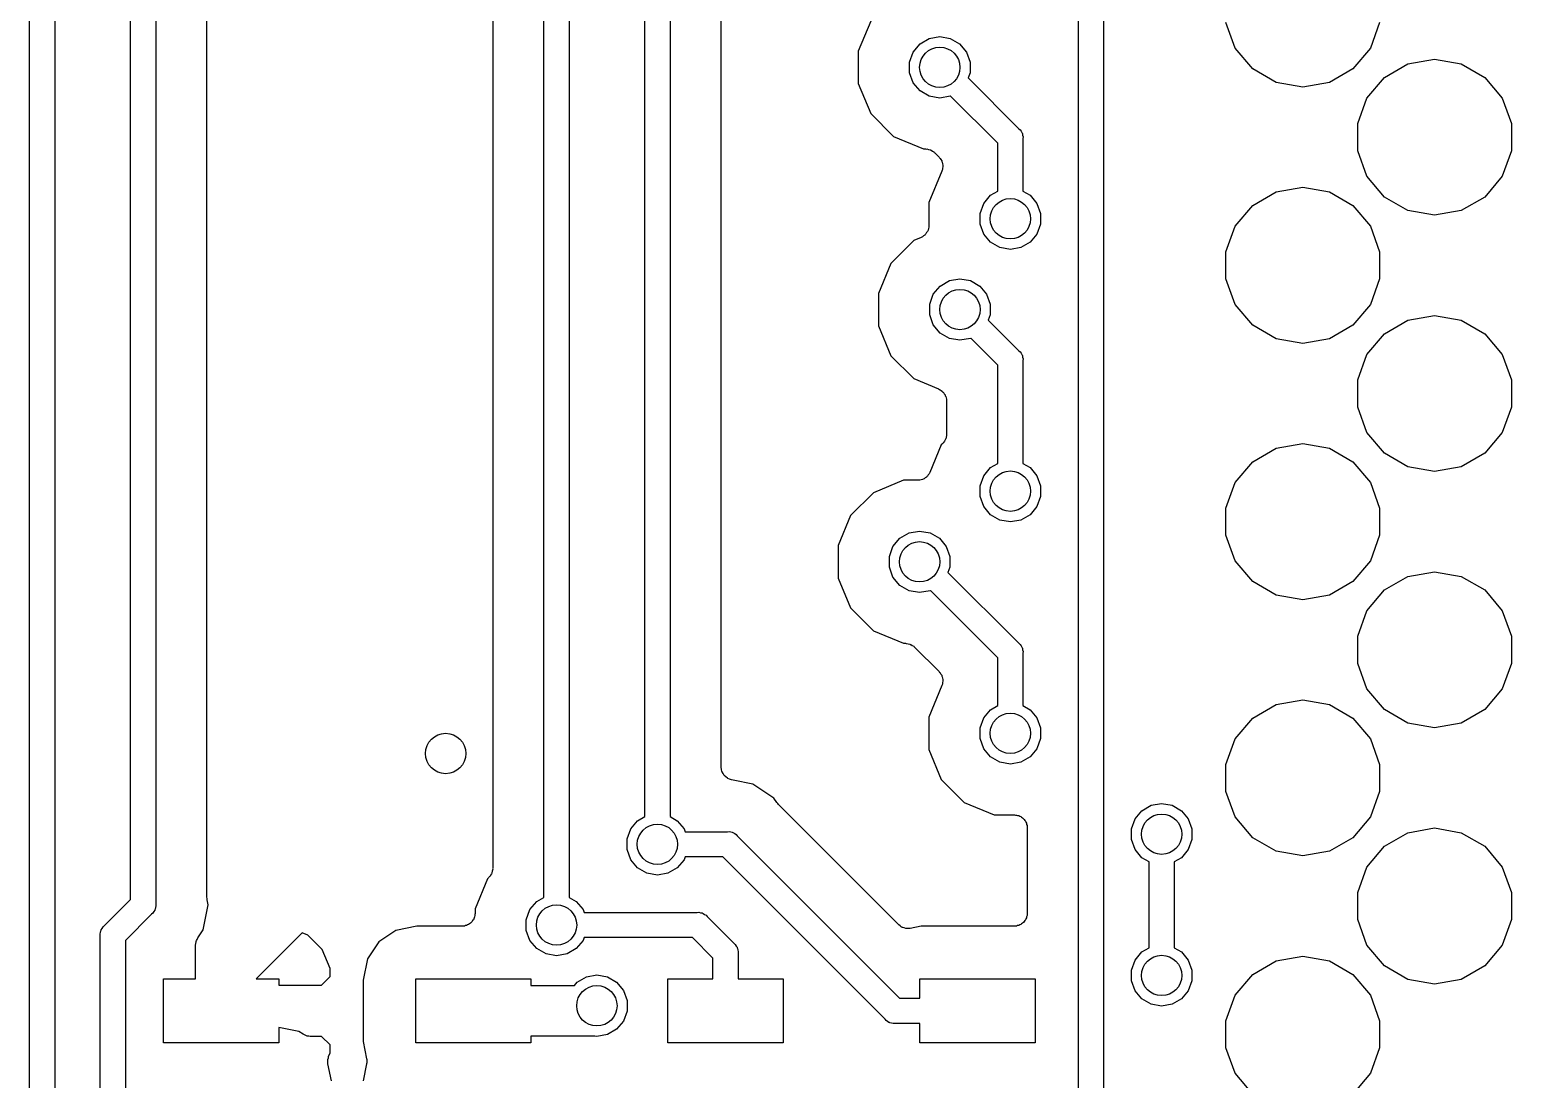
# Model space of a CAD drawing. Extents: x 61 to 194, y -153 to -61.
# Drawn here: x 179.47 to 194.17, y -101.43 to -91.03 of the extents above; entities that cross this region are included whole.
import ezdxf

# ---------------------------------------------------------------- set-up
doc = ezdxf.new("R2010")
doc.units = 0
doc.header["$MEASUREMENT"] = 0
doc.layers.add('BLACK', color=7, linetype='CONTINUOUS')

msp = doc.modelspace()

# ---------------------------------------------------------------- linework, layer by layer
at = {"layer": 'BLACK', "linetype": 'CONTINUOUS'}
for p, q in [((179.725, -73.2406), (179.725, -104.395)), ((179.475, -104.348), (179.475, -73.3422)), ((180.475, -99.6482), (180.475, -75.8742)), ((180.725, -75.8742), (180.725, -99.6946)), ((181.233, -99.6252), (181.233, -76.1623)), ((189.875, -102.295), (189.875, -77.8384)), ((190.125, -78.3674), (190.125, -102.248)), ((185.575, -98.8258), (185.575, -82.1742)), ((185.825, -82.1742), (185.825, -98.8258)), ((186.333, -98.337), (186.333, -82.4623)), ((184.575, -99.6258), (184.575, -85.9055)), ((184.067, -85.9749), (184.067, -99.3377)), ((184.825, -85.9914), (184.825, -99.6258)), ((187.815, -90.9423), (187.692, -91.2393)), ((188.396, -91.1137), (188.5, -91.0954)), ((188.5, -91.0954), (188.604, -91.1137)), ((191.43, -91.2089), (191.338, -90.9564)), ((192.862, -90.9564), (192.77, -91.2089)), ((187.692, -91.2393), (187.692, -91.5607)), ((188.236, -91.2477), (188.304, -91.1666)), ((188.304, -91.1666), (188.396, -91.1137)), ((188.604, -91.1137), (188.696, -91.1666)), ((188.696, -91.1666), (188.764, -91.2477)), ((191.603, -91.4147), (191.43, -91.2089)), ((192.77, -91.2089), (192.597, -91.4147)), ((188.2, -91.3471), (188.236, -91.2477)), ((188.2, -91.4529), (188.2, -91.3471)), ((188.764, -91.2477), (188.8, -91.3471)), ((188.8, -91.3471), (188.8, -91.4529)), ((192.909, -91.4993), (193.142, -91.3649)), ((193.142, -91.3649), (193.406, -91.3182)), ((193.406, -91.3182), (193.671, -91.3649)), ((193.671, -91.3649), (193.904, -91.4993)), ((188.236, -91.5523), (188.2, -91.4529)), ((188.8, -91.4529), (188.781, -91.5045)), ((188.781, -91.5045), (189.285, -92.0078)), ((191.835, -91.5491), (191.603, -91.4147)), ((192.597, -91.4147), (192.365, -91.5491)), ((192.736, -91.7051), (192.909, -91.4993)), ((193.904, -91.4993), (194.076, -91.7051)), ((187.692, -91.5607), (187.815, -91.8577)), ((188.304, -91.6334), (188.236, -91.5523)), ((188.396, -91.6863), (188.304, -91.6334)), ((188.608, -91.6843), (188.604, -91.6863)), ((189.075, -92.1518), (188.608, -91.6843)), ((192.1, -91.5958), (191.835, -91.5491)), ((192.365, -91.5491), (192.1, -91.5958)), ((188.5, -91.7046), (188.396, -91.6863)), ((188.604, -91.6863), (188.5, -91.7046)), ((192.644, -91.9576), (192.736, -91.7051)), ((194.076, -91.7051), (194.168, -91.9576)), ((187.815, -91.8577), (188.042, -92.085)), ((192.644, -92.2264), (192.644, -91.9576)), ((194.168, -91.9576), (194.168, -92.2264)), ((188.042, -92.085), (188.339, -92.208)), ((189.285, -92.0078), (189.297, -92.0184)), ((189.297, -92.0184), (189.306, -92.0328)), ((189.306, -92.0328), (189.315, -92.0464)), ((189.315, -92.0464), (189.316, -92.0518)), ((189.316, -92.0518), (189.319, -92.0566)), ((189.319, -92.0566), (189.322, -92.0729)), ((189.322, -92.0729), (189.326, -92.0889)), ((189.326, -92.0889), (189.325, -92.1054)), ((189.325, -92.1054), (189.325, -92.6258)), ((188.339, -92.208), (188.36, -92.208)), ((188.36, -92.208), (188.366, -92.209)), ((188.366, -92.209), (188.371, -92.2085)), ((188.371, -92.2085), (188.387, -92.2128)), ((188.387, -92.2128), (188.404, -92.2157)), ((188.404, -92.2157), (188.408, -92.2185)), ((188.408, -92.2185), (188.414, -92.2199)), ((188.414, -92.2199), (188.427, -92.2294)), ((188.427, -92.2294), (188.442, -92.2377)), ((188.442, -92.2377), (188.445, -92.242)), ((188.445, -92.242), (188.45, -92.2452)), ((188.45, -92.2452), (188.494, -92.2889)), ((189.075, -92.6258), (189.075, -92.1518)), ((192.736, -92.4789), (192.644, -92.2264)), ((194.168, -92.2264), (194.076, -92.4789)), ((188.494, -92.2889), (188.498, -92.2957)), ((188.498, -92.2957), (188.505, -92.3014)), ((188.505, -92.3014), (188.511, -92.3137)), ((188.511, -92.3137), (188.519, -92.325)), ((188.519, -92.325), (188.521, -92.3331)), ((188.521, -92.3331), (188.525, -92.3405)), ((188.527, -92.4116), (188.523, -92.4191)), ((188.525, -92.3405), (188.527, -92.3542)), ((188.527, -92.3542), (188.53, -92.3676)), ((188.528, -92.3978), (188.527, -92.4116)), ((188.531, -92.3842), (188.528, -92.3978)), ((188.53, -92.3676), (188.53, -92.376)), ((188.53, -92.376), (188.531, -92.3842)), ((188.521, -92.4273), (188.392, -92.7393)), ((188.523, -92.4191), (188.521, -92.4273)), ((192.909, -92.6847), (192.736, -92.4789)), ((194.076, -92.4789), (193.904, -92.6847)), ((188.936, -92.7477), (189.004, -92.6666)), ((189.004, -92.6666), (189.075, -92.6258)), ((189.325, -92.6258), (189.396, -92.6666)), ((189.396, -92.6666), (189.464, -92.7477)), ((191.603, -92.7693), (191.835, -92.6349)), ((191.835, -92.6349), (192.1, -92.5882)), ((192.1, -92.5882), (192.365, -92.6349)), ((192.365, -92.6349), (192.597, -92.7693)), ((193.142, -92.8191), (192.909, -92.6847)), ((193.904, -92.6847), (193.671, -92.8191)), ((188.392, -92.7393), (188.392, -92.9681)), ((188.9, -92.8471), (188.936, -92.7477)), ((188.9, -92.9529), (188.9, -92.8471)), ((189.464, -92.7477), (189.5, -92.8471)), ((189.5, -92.8471), (189.5, -92.9529)), ((191.43, -92.9751), (191.603, -92.7693)), ((192.597, -92.7693), (192.77, -92.9751)), ((193.406, -92.8658), (193.142, -92.8191)), ((193.671, -92.8191), (193.406, -92.8658)), ((188.387, -92.9979), (188.384, -93.0116)), ((188.391, -92.9847), (188.387, -92.9979)), ((188.392, -92.9681), (188.391, -92.9764)), ((188.391, -92.9764), (188.391, -92.9847)), ((188.936, -93.0523), (188.9, -92.9529)), ((189.5, -92.9529), (189.464, -93.0523)), ((191.338, -93.2276), (191.43, -92.9751)), ((192.77, -92.9751), (192.862, -93.2276)), ((188.242, -93.115), (188.015, -93.3423)), ((188.314, -93.0855), (188.242, -93.115)), ((188.321, -93.081), (188.314, -93.0855)), ((188.328, -93.0781), (188.321, -93.081)), ((188.339, -93.0692), (188.328, -93.0781)), ((188.351, -93.0618), (188.339, -93.0692)), ((188.356, -93.0552), (188.351, -93.0618)), ((188.362, -93.0498), (188.356, -93.0552)), ((188.369, -93.0378), (188.362, -93.0498)), ((188.378, -93.0268), (188.369, -93.0378)), ((188.38, -93.0188), (188.378, -93.0268)), ((188.384, -93.0116), (188.38, -93.0188)), ((189.004, -93.1334), (188.936, -93.0523)), ((189.096, -93.1863), (189.004, -93.1334)), ((189.396, -93.1334), (189.304, -93.1863)), ((189.464, -93.0523), (189.396, -93.1334)), ((189.2, -93.2046), (189.096, -93.1863)), ((189.304, -93.1863), (189.2, -93.2046)), ((191.338, -93.4964), (191.338, -93.2276)), ((192.862, -93.2276), (192.862, -93.4964)), ((188.015, -93.3423), (187.892, -93.6393)), ((188.436, -93.6477), (188.504, -93.5666)), ((188.504, -93.5666), (188.596, -93.5137)), ((188.596, -93.5137), (188.7, -93.4954)), ((188.7, -93.4954), (188.804, -93.5137)), ((188.804, -93.5137), (188.896, -93.5666)), ((188.896, -93.5666), (188.964, -93.6477)), ((191.43, -93.7489), (191.338, -93.4964)), ((192.862, -93.4964), (192.77, -93.7489)), ((187.892, -93.6393), (187.892, -93.9607)), ((188.4, -93.7471), (188.436, -93.6477)), ((188.964, -93.6477), (189, -93.7471)), ((188.4, -93.8529), (188.4, -93.7471)), ((188.436, -93.9523), (188.4, -93.8529)), ((189, -93.8529), (188.981, -93.9045)), ((189, -93.7471), (189, -93.8529)), ((191.603, -93.9547), (191.43, -93.7489)), ((192.77, -93.7489), (192.597, -93.9547)), ((193.142, -93.9049), (193.406, -93.8582)), ((193.406, -93.8582), (193.671, -93.9049)), ((187.892, -93.9607), (188.015, -94.2577)), ((188.504, -94.0334), (188.436, -93.9523)), ((188.596, -94.0863), (188.504, -94.0334)), ((188.981, -93.9045), (189.285, -94.2078)), ((191.835, -94.0891), (191.603, -93.9547)), ((192.597, -93.9547), (192.365, -94.0891)), ((192.909, -94.0393), (193.142, -93.9049)), ((193.671, -93.9049), (193.904, -94.0393)), ((188.7, -94.1046), (188.596, -94.0863)), ((188.804, -94.0863), (188.7, -94.1046)), ((188.808, -94.0843), (188.804, -94.0863)), ((189.075, -94.3518), (188.808, -94.0843)), ((192.1, -94.1358), (191.835, -94.0891)), ((192.365, -94.0891), (192.1, -94.1358)), ((192.736, -94.2451), (192.909, -94.0393)), ((193.904, -94.0393), (194.076, -94.2451)), ((188.015, -94.2577), (188.242, -94.485)), ((189.285, -94.2078), (189.297, -94.2184)), ((189.297, -94.2184), (189.306, -94.2328)), ((189.306, -94.2328), (189.315, -94.2464)), ((189.315, -94.2464), (189.316, -94.2518)), ((189.316, -94.2518), (189.319, -94.2566)), ((189.319, -94.2566), (189.322, -94.2729)), ((189.322, -94.2729), (189.326, -94.2889)), ((189.326, -94.2889), (189.325, -94.3054)), ((189.325, -94.3054), (189.325, -95.3258)), ((192.644, -94.4976), (192.736, -94.2451)), ((194.076, -94.2451), (194.168, -94.4976)), ((189.075, -95.3258), (189.075, -94.3518)), ((188.242, -94.485), (188.489, -94.587)), ((188.489, -94.587), (188.496, -94.5915)), ((188.496, -94.5915), (188.504, -94.5944)), ((188.504, -94.5944), (188.514, -94.6033)), ((188.514, -94.6033), (188.526, -94.6107)), ((188.526, -94.6107), (188.531, -94.6173)), ((188.531, -94.6173), (188.537, -94.6227)), ((188.537, -94.6227), (188.544, -94.6347)), ((192.644, -94.7664), (192.644, -94.4976)), ((194.168, -94.4976), (194.168, -94.7664)), ((188.544, -94.6347), (188.553, -94.6457)), ((188.553, -94.6457), (188.555, -94.6537)), ((188.555, -94.6537), (188.559, -94.6609)), ((188.559, -94.6609), (188.562, -94.6745)), ((188.562, -94.6745), (188.566, -94.6878)), ((188.566, -94.6878), (188.566, -94.6961)), ((188.566, -94.6961), (188.567, -94.7043)), ((188.567, -94.7043), (188.567, -95.0377)), ((192.736, -95.0189), (192.644, -94.7664)), ((194.168, -94.7664), (194.076, -95.0189)), ((188.567, -95.0488), (188.562, -95.0648)), ((188.567, -95.0377), (188.566, -95.0432)), ((188.566, -95.0432), (188.567, -95.0488)), ((192.909, -95.2247), (192.736, -95.0189)), ((194.076, -95.0189), (193.904, -95.2247)), ((188.515, -95.1423), (188.403, -95.4136)), ((188.53, -95.1275), (188.515, -95.1423)), ((188.533, -95.1229), (188.53, -95.1275)), ((188.537, -95.1193), (188.533, -95.1229)), ((188.546, -95.105), (188.537, -95.1193)), ((188.555, -95.0914), (188.546, -95.105)), ((188.557, -95.086), (188.555, -95.0914)), ((188.559, -95.0811), (188.557, -95.086)), ((188.562, -95.0648), (188.559, -95.0811)), ((191.603, -95.3093), (191.835, -95.1749)), ((191.835, -95.1749), (192.1, -95.1282)), ((192.1, -95.1282), (192.365, -95.1749)), ((192.365, -95.1749), (192.597, -95.3093)), ((189.004, -95.3666), (189.075, -95.3258)), ((189.325, -95.3258), (189.396, -95.3666)), ((191.43, -95.5151), (191.603, -95.3093)), ((192.597, -95.3093), (192.77, -95.5151)), ((193.142, -95.3591), (192.909, -95.2247)), ((193.904, -95.2247), (193.671, -95.3591)), ((188.139, -95.492), (187.842, -95.615)), ((188.285, -95.492), (188.139, -95.492)), ((188.294, -95.4905), (188.285, -95.492)), ((188.302, -95.4909), (188.294, -95.4905)), ((188.315, -95.4867), (188.302, -95.4909)), ((188.329, -95.4843), (188.315, -95.4867)), ((188.336, -95.4802), (188.329, -95.4843)), ((188.344, -95.4777), (188.336, -95.4802)), ((188.355, -95.4692), (188.344, -95.4777)), ((188.367, -95.4623), (188.355, -95.4692)), ((188.372, -95.4559), (188.367, -95.4623)), ((188.379, -95.4508), (188.372, -95.4559)), ((188.386, -95.4391), (188.379, -95.4508)), ((188.395, -95.4285), (188.386, -95.4391)), ((188.398, -95.4206), (188.395, -95.4285)), ((188.403, -95.4136), (188.398, -95.4206)), ((188.9, -95.5471), (188.936, -95.4477)), ((188.936, -95.4477), (189.004, -95.3666)), ((189.396, -95.3666), (189.464, -95.4477)), ((189.464, -95.4477), (189.5, -95.5471)), ((193.406, -95.4058), (193.142, -95.3591)), ((193.671, -95.3591), (193.406, -95.4058)), ((187.842, -95.615), (187.615, -95.8423)), ((188.9, -95.6529), (188.9, -95.5471)), ((189.5, -95.5471), (189.5, -95.6529)), ((191.338, -95.7676), (191.43, -95.5151)), ((192.77, -95.5151), (192.862, -95.7676)), ((188.936, -95.7523), (188.9, -95.6529)), ((189.004, -95.8334), (188.936, -95.7523)), ((189.464, -95.7523), (189.396, -95.8334)), ((189.5, -95.6529), (189.464, -95.7523)), ((191.338, -96.0364), (191.338, -95.7676)), ((192.862, -95.7676), (192.862, -96.0364)), ((187.615, -95.8423), (187.492, -96.1393)), ((189.096, -95.8863), (189.004, -95.8334)), ((189.2, -95.9046), (189.096, -95.8863)), ((189.304, -95.8863), (189.2, -95.9046)), ((189.396, -95.8334), (189.304, -95.8863)), ((188.036, -96.1477), (188.104, -96.0666)), ((188.104, -96.0666), (188.196, -96.0137)), ((188.196, -96.0137), (188.3, -95.9954)), ((188.3, -95.9954), (188.404, -96.0137)), ((188.404, -96.0137), (188.496, -96.0666)), ((188.496, -96.0666), (188.564, -96.1477)), ((191.43, -96.2889), (191.338, -96.0364)), ((192.862, -96.0364), (192.77, -96.2889)), ((187.492, -96.1393), (187.492, -96.4607)), ((188, -96.2471), (188.036, -96.1477)), ((188.564, -96.1477), (188.6, -96.2471)), ((188, -96.3529), (188, -96.2471)), ((188.036, -96.4523), (188, -96.3529)), ((188.6, -96.3529), (188.581, -96.4045)), ((188.6, -96.2471), (188.6, -96.3529)), ((191.603, -96.4947), (191.43, -96.2889)), ((192.77, -96.2889), (192.597, -96.4947)), ((187.492, -96.4607), (187.615, -96.7577)), ((188.104, -96.5334), (188.036, -96.4523)), ((188.581, -96.4045), (189.285, -97.1078)), ((191.835, -96.6291), (191.603, -96.4947)), ((192.597, -96.4947), (192.365, -96.6291)), ((192.909, -96.5793), (193.142, -96.4449)), ((193.142, -96.4449), (193.406, -96.3982)), ((193.406, -96.3982), (193.671, -96.4449)), ((193.671, -96.4449), (193.904, -96.5793)), ((188.196, -96.5863), (188.104, -96.5334)), ((188.3, -96.6046), (188.196, -96.5863)), ((188.404, -96.5863), (188.3, -96.6046)), ((188.408, -96.5843), (188.404, -96.5863)), ((189.075, -97.2518), (188.408, -96.5843)), ((192.1, -96.6758), (191.835, -96.6291)), ((192.365, -96.6291), (192.1, -96.6758)), ((192.736, -96.7851), (192.909, -96.5793)), ((193.904, -96.5793), (194.076, -96.7851)), ((187.615, -96.7577), (187.842, -96.985)), ((192.644, -97.0376), (192.736, -96.7851)), ((194.076, -96.7851), (194.168, -97.0376)), ((187.842, -96.985), (188.139, -97.108)), ((188.139, -97.108), (188.16, -97.108)), ((188.16, -97.108), (188.166, -97.109)), ((188.166, -97.109), (188.171, -97.1085)), ((188.171, -97.1085), (188.187, -97.1128)), ((188.187, -97.1128), (188.204, -97.1157)), ((188.204, -97.1157), (188.208, -97.1185)), ((188.208, -97.1185), (188.214, -97.1199)), ((188.214, -97.1199), (188.227, -97.1294)), ((189.285, -97.1078), (189.297, -97.1184)), ((189.297, -97.1184), (189.306, -97.1328)), ((192.644, -97.3064), (192.644, -97.0376)), ((194.168, -97.0376), (194.168, -97.3064)), ((188.227, -97.1294), (188.242, -97.1377)), ((188.242, -97.1377), (188.245, -97.142)), ((188.245, -97.142), (188.25, -97.1452)), ((188.25, -97.1452), (188.494, -97.3889)), ((189.075, -97.7258), (189.075, -97.2518)), ((189.306, -97.1328), (189.315, -97.1464)), ((189.315, -97.1464), (189.316, -97.1517)), ((189.316, -97.1517), (189.319, -97.1566)), ((189.319, -97.1566), (189.322, -97.1729)), ((189.322, -97.1729), (189.326, -97.1889)), ((189.326, -97.1889), (189.325, -97.2054)), ((189.325, -97.2054), (189.325, -97.7258)), ((188.494, -97.3889), (188.498, -97.3957)), ((188.498, -97.3957), (188.505, -97.4014)), ((188.505, -97.4014), (188.511, -97.4137)), ((188.511, -97.4137), (188.519, -97.425)), ((192.736, -97.5589), (192.644, -97.3064)), ((194.168, -97.3064), (194.076, -97.5589)), ((188.521, -97.5273), (188.392, -97.8393)), ((188.519, -97.425), (188.521, -97.4331)), ((188.521, -97.4331), (188.525, -97.4405)), ((188.523, -97.5191), (188.521, -97.5273)), ((188.527, -97.5116), (188.523, -97.5191)), ((188.525, -97.4405), (188.527, -97.4542)), ((188.527, -97.4542), (188.53, -97.4676)), ((188.528, -97.4978), (188.527, -97.5116)), ((188.531, -97.4842), (188.528, -97.4978)), ((188.53, -97.4676), (188.53, -97.476)), ((188.53, -97.476), (188.531, -97.4842)), ((192.909, -97.7647), (192.736, -97.5589)), ((194.076, -97.5589), (193.904, -97.7647)), ((191.835, -97.7149), (192.1, -97.6682)), ((192.1, -97.6682), (192.365, -97.7149)), ((188.392, -97.8393), (188.392, -98.1607)), ((188.9, -97.9471), (188.936, -97.8477)), ((188.936, -97.8477), (189.004, -97.7666)), ((189.004, -97.7666), (189.075, -97.7258)), ((189.325, -97.7258), (189.396, -97.7666)), ((189.396, -97.7666), (189.464, -97.8477)), ((189.464, -97.8477), (189.5, -97.9471)), ((191.43, -98.0551), (191.603, -97.8493)), ((191.603, -97.8493), (191.835, -97.7149)), ((192.365, -97.7149), (192.597, -97.8493)), ((192.597, -97.8493), (192.77, -98.0551)), ((193.142, -97.8991), (192.909, -97.7647)), ((193.904, -97.7647), (193.671, -97.8991)), ((188.9, -98.0529), (188.9, -97.9471)), ((189.5, -97.9471), (189.5, -98.0529)), ((193.406, -97.9458), (193.142, -97.8991)), ((193.671, -97.8991), (193.406, -97.9458)), ((188.936, -98.1523), (188.9, -98.0529)), ((189.5, -98.0529), (189.464, -98.1523)), ((191.338, -98.3076), (191.43, -98.0551)), ((192.77, -98.0551), (192.862, -98.3076)), ((188.392, -98.1607), (188.515, -98.4577)), ((189.004, -98.2334), (188.936, -98.1523)), ((189.096, -98.2863), (189.004, -98.2334)), ((189.2, -98.3046), (189.096, -98.2863)), ((189.304, -98.2863), (189.2, -98.3046)), ((189.396, -98.2334), (189.304, -98.2863)), ((189.464, -98.1523), (189.396, -98.2334)), ((186.337, -98.3574), (186.333, -98.337)), ((186.34, -98.3779), (186.337, -98.3574)), ((186.34, -98.3791), (186.34, -98.3779)), ((186.341, -98.3805), (186.34, -98.3791)), ((186.351, -98.3984), (186.341, -98.3805)), ((186.361, -98.4165), (186.351, -98.3984)), ((186.362, -98.4175), (186.361, -98.4165)), ((186.363, -98.4187), (186.362, -98.4175)), ((186.379, -98.432), (186.363, -98.4187)), ((186.394, -98.4456), (186.379, -98.432)), ((191.338, -98.5764), (191.338, -98.3076)), ((192.862, -98.3076), (192.862, -98.5764)), ((186.395, -98.4461), (186.394, -98.4456)), ((186.397, -98.447), (186.395, -98.4461)), ((186.416, -98.4541), (186.397, -98.447)), ((186.435, -98.4616), (186.416, -98.4541)), ((186.45, -98.4646), (186.435, -98.4616)), ((186.647, -98.5037), (186.45, -98.4646)), ((186.45, -98.4646), (186.45, -98.4646)), ((186.856, -98.6436), (186.647, -98.5037)), ((188.515, -98.4577), (188.742, -98.685)), ((191.43, -98.8289), (191.338, -98.5764)), ((192.862, -98.5764), (192.77, -98.8289)), ((186.885, -98.6861), (186.856, -98.6436)), ((186.893, -98.6951), (186.885, -98.6861)), ((186.901, -98.7053), (186.893, -98.6951)), ((188.094, -99.8984), (186.901, -98.7053)), ((188.742, -98.685), (189.039, -98.808)), ((190.504, -98.7666), (190.596, -98.7137)), ((190.596, -98.7137), (190.7, -98.6954)), ((190.7, -98.6954), (190.804, -98.7137)), ((190.804, -98.7137), (190.896, -98.7666)), ((185.436, -98.9477), (185.504, -98.8666)), ((185.504, -98.8666), (185.575, -98.8258)), ((185.825, -98.8258), (185.896, -98.8666)), ((185.896, -98.8666), (185.964, -98.9477)), ((189.039, -98.808), (189.24, -98.808)), ((189.24, -98.808), (189.251, -98.8099)), ((189.251, -98.8099), (189.262, -98.8099)), ((189.262, -98.8099), (189.272, -98.8137)), ((189.272, -98.8137), (189.283, -98.8157)), ((189.283, -98.8157), (189.293, -98.8212)), ((189.293, -98.8212), (189.304, -98.825)), ((189.304, -98.825), (189.312, -98.8322)), ((189.312, -98.8322), (189.322, -98.8377)), ((189.322, -98.8377), (189.329, -98.8462)), ((189.329, -98.8462), (189.337, -98.8534)), ((189.337, -98.8534), (189.343, -98.863)), ((189.343, -98.863), (189.35, -98.8715)), ((189.35, -98.8715), (189.354, -98.8819)), ((189.354, -98.8819), (189.359, -98.8916)), ((190.4, -98.9471), (190.436, -98.8477)), ((190.436, -98.8477), (190.504, -98.7666)), ((190.896, -98.7666), (190.964, -98.8477)), ((190.964, -98.8477), (191, -98.9471)), ((191.603, -99.0347), (191.43, -98.8289)), ((192.77, -98.8289), (192.597, -99.0347)), ((185.4, -99.0471), (185.436, -98.9477)), ((185.964, -98.9477), (185.974, -98.975)), ((185.974, -98.975), (186.395, -98.975)), ((186.395, -98.975), (186.411, -98.9736)), ((186.411, -98.9736), (186.427, -98.9778)), ((186.427, -98.9778), (186.443, -98.9807)), ((186.443, -98.9807), (186.448, -98.9835)), ((186.448, -98.9835), (186.454, -98.985)), ((186.454, -98.985), (186.467, -98.9945)), ((186.467, -98.9945), (186.482, -99.0028)), ((186.482, -99.0028), (186.492, -99.0155)), ((186.492, -99.0155), (188.101, -100.625)), ((189.359, -98.8916), (189.361, -98.9025)), ((189.361, -98.9025), (189.365, -98.9129)), ((189.365, -98.9129), (189.365, -98.9241)), ((189.365, -98.9241), (189.367, -98.935)), ((189.367, -98.935), (189.367, -99.7847)), ((190.4, -99.0529), (190.4, -98.9471)), ((191, -98.9471), (191, -99.0529)), ((192.909, -99.1193), (193.142, -98.9849)), ((193.142, -98.9849), (193.406, -98.9382)), ((193.406, -98.9382), (193.671, -98.9849)), ((193.671, -98.9849), (193.904, -99.1193)), ((185.4, -99.1529), (185.4, -99.0471)), ((185.436, -99.2523), (185.4, -99.1529)), ((190.436, -99.1523), (190.4, -99.0529)), ((190.504, -99.2334), (190.436, -99.1523)), ((190.964, -99.1523), (190.896, -99.2334)), ((191, -99.0529), (190.964, -99.1523)), ((191.835, -99.1691), (191.603, -99.0347)), ((192.1, -99.2158), (191.835, -99.1691)), ((192.365, -99.1691), (192.1, -99.2158)), ((192.597, -99.0347), (192.365, -99.1691)), ((192.736, -99.3251), (192.909, -99.1193)), ((193.904, -99.1193), (194.076, -99.3251)), ((185.504, -99.3334), (185.436, -99.2523)), ((185.964, -99.2523), (185.896, -99.3334)), ((185.974, -99.225), (185.964, -99.2523)), ((186.348, -99.225), (185.974, -99.225)), ((187.957, -100.834), (186.348, -99.225)), ((190.575, -99.2742), (190.504, -99.2334)), ((190.575, -100.126), (190.575, -99.2742)), ((190.896, -99.2334), (190.825, -99.2742)), ((190.825, -99.2742), (190.825, -100.126)), ((184.015, -99.4423), (183.892, -99.7393)), ((184.03, -99.4275), (184.015, -99.4423)), ((184.033, -99.4229), (184.03, -99.4275)), ((184.037, -99.4193), (184.033, -99.4229)), ((184.046, -99.405), (184.037, -99.4193)), ((184.055, -99.3914), (184.046, -99.405)), ((184.057, -99.386), (184.055, -99.3914)), ((184.059, -99.3811), (184.057, -99.386)), ((184.062, -99.3648), (184.059, -99.3811)), ((184.067, -99.3488), (184.062, -99.3648)), ((184.067, -99.3377), (184.066, -99.3432)), ((184.066, -99.3432), (184.067, -99.3488)), ((185.596, -99.3863), (185.504, -99.3334)), ((185.7, -99.4046), (185.596, -99.3863)), ((185.804, -99.3863), (185.7, -99.4046)), ((185.896, -99.3334), (185.804, -99.3863)), ((192.644, -99.5776), (192.736, -99.3251)), ((194.076, -99.3251), (194.168, -99.5776)), ((192.644, -99.8464), (192.644, -99.5776)), ((194.168, -99.5776), (194.168, -99.8464)), ((180.215, -99.9077), (180.475, -99.6482)), ((180.715, -99.7536), (180.706, -99.7672)), ((180.716, -99.7482), (180.715, -99.7536)), ((180.719, -99.7434), (180.716, -99.7482)), ((180.722, -99.7271), (180.719, -99.7434)), ((180.726, -99.7111), (180.722, -99.7271)), ((180.725, -99.6946), (180.726, -99.7111)), ((181.199, -99.9311), (181.235, -99.7501)), ((181.235, -99.6374), (181.233, -99.6252)), ((181.235, -99.6499), (181.235, -99.6374)), ((181.245, -99.7), (181.235, -99.6499)), ((181.235, -99.7501), (181.245, -99.7)), ((181.235, -99.7501), (181.235, -99.7501)), ((183.892, -99.7393), (183.892, -99.7847)), ((184.4, -99.8471), (184.436, -99.7477)), ((184.436, -99.7477), (184.504, -99.6666)), ((184.504, -99.6666), (184.575, -99.6258)), ((184.825, -99.6258), (184.896, -99.6666)), ((184.896, -99.6666), (184.964, -99.7477)), ((184.964, -99.7477), (184.974, -99.775)), ((180.203, -99.9184), (180.215, -99.9077)), ((180.685, -99.7922), (180.425, -100.052)), ((180.697, -99.7816), (180.685, -99.7922)), ((180.706, -99.7672), (180.697, -99.7816)), ((183.316, -99.9117), (183.105, -99.9536)), ((183.765, -99.9117), (183.316, -99.9117)), ((183.776, -99.9098), (183.765, -99.9117)), ((183.787, -99.9098), (183.776, -99.9098)), ((183.797, -99.9059), (183.787, -99.9098)), ((183.808, -99.904), (183.797, -99.9059)), ((183.818, -99.8985), (183.808, -99.904)), ((183.828, -99.8947), (183.818, -99.8985)), ((183.837, -99.8875), (183.828, -99.8947)), ((183.847, -99.882), (183.837, -99.8875)), ((183.854, -99.8735), (183.847, -99.882)), ((183.862, -99.8663), (183.854, -99.8735)), ((183.868, -99.8567), (183.862, -99.8663)), ((183.875, -99.8482), (183.868, -99.8567)), ((183.879, -99.8377), (183.875, -99.8482)), ((183.884, -99.8281), (183.879, -99.8377)), ((183.886, -99.8172), (183.884, -99.8281)), ((183.89, -99.8067), (183.886, -99.8172)), ((183.892, -99.7847), (183.89, -99.7956)), ((183.89, -99.7956), (183.89, -99.8067)), ((184.4, -99.9529), (184.4, -99.8471)), ((184.974, -99.775), (186.095, -99.775)), ((186.095, -99.775), (186.111, -99.7736)), ((186.111, -99.7736), (186.127, -99.7778)), ((186.127, -99.7778), (186.143, -99.7807)), ((186.143, -99.7807), (186.148, -99.7835)), ((186.148, -99.7835), (186.154, -99.785)), ((186.154, -99.785), (186.167, -99.7945)), ((186.167, -99.7945), (186.182, -99.8028)), ((186.182, -99.8028), (186.192, -99.8155)), ((186.192, -99.8155), (186.46, -100.083)), ((188.108, -99.9087), (188.094, -99.8984)), ((188.122, -99.9199), (188.108, -99.9087)), ((188.316, -99.9117), (188.208, -99.9331)), ((189.24, -99.9117), (188.316, -99.9117)), ((189.251, -99.9098), (189.24, -99.9117)), ((189.262, -99.9098), (189.251, -99.9098)), ((189.272, -99.9059), (189.262, -99.9098)), ((189.283, -99.904), (189.272, -99.9059)), ((189.293, -99.8985), (189.283, -99.904)), ((189.304, -99.8947), (189.293, -99.8985)), ((189.312, -99.8875), (189.304, -99.8947)), ((189.322, -99.882), (189.312, -99.8875)), ((189.329, -99.8735), (189.322, -99.882)), ((189.337, -99.8663), (189.329, -99.8735)), ((189.343, -99.8567), (189.337, -99.8663)), ((189.35, -99.8482), (189.343, -99.8567)), ((189.354, -99.8377), (189.35, -99.8482)), ((189.359, -99.8281), (189.354, -99.8377)), ((189.361, -99.8172), (189.359, -99.8281)), ((189.365, -99.8067), (189.361, -99.8172)), ((189.367, -99.7847), (189.365, -99.7956)), ((189.365, -99.7956), (189.365, -99.8067)), ((192.736, -100.099), (192.644, -99.8464)), ((194.168, -99.8464), (194.076, -100.099)), ((180.174, -99.9889), (180.178, -99.9729)), ((180.175, -100.005), (180.174, -99.9889)), ((180.175, -104.489), (180.175, -100.005)), ((180.178, -99.9729), (180.181, -99.9566)), ((180.181, -99.9566), (180.184, -99.9518)), ((180.184, -99.9518), (180.185, -99.9464)), ((180.185, -99.9464), (180.194, -99.9328)), ((180.194, -99.9328), (180.203, -99.9184)), ((180.425, -100.052), (180.425, -104.595)), ((181.127, -100.062), (181.129, -100.055)), ((181.129, -100.055), (181.136, -100.042)), ((181.136, -100.042), (181.142, -100.028)), ((181.142, -100.028), (181.196, -99.947)), ((181.196, -99.947), (181.199, -99.9311)), ((181.199, -99.9311), (181.199, -99.9311)), ((182.176, -99.9774), (181.721, -100.432)), ((182.234, -100.001), (182.176, -99.9774)), ((182.377, -100.144), (182.234, -100.001)), ((183.105, -99.9536), (182.937, -100.066)), ((184.436, -100.052), (184.4, -99.9529)), ((184.504, -100.133), (184.436, -100.052)), ((184.964, -100.052), (184.896, -100.133)), ((184.974, -100.025), (184.964, -100.052)), ((186.048, -100.025), (184.974, -100.025)), ((186.25, -100.227), (186.048, -100.025)), ((188.126, -99.9213), (188.122, -99.9199)), ((188.13, -99.9237), (188.126, -99.9213)), ((188.147, -99.9283), (188.13, -99.9237)), ((188.164, -99.9341), (188.147, -99.9283)), ((188.168, -99.934), (188.164, -99.9341)), ((188.172, -99.9351), (188.168, -99.934)), ((188.19, -99.9335), (188.172, -99.9351)), ((188.208, -99.9331), (188.19, -99.9335)), ((181.121, -100.098), (181.124, -100.083)), ((181.121, -100.432), (181.121, -100.098)), ((181.124, -100.083), (181.125, -100.068)), ((181.125, -100.068), (181.127, -100.062)), ((182.454, -100.331), (182.377, -100.144)), ((182.937, -100.066), (182.825, -100.234)), ((184.596, -100.186), (184.504, -100.133)), ((184.7, -100.205), (184.596, -100.186)), ((184.804, -100.186), (184.7, -100.205)), ((184.896, -100.133), (184.804, -100.186)), ((186.46, -100.083), (186.472, -100.093)), ((186.472, -100.093), (186.481, -100.108)), ((186.481, -100.108), (186.49, -100.121)), ((186.49, -100.121), (186.491, -100.127)), ((186.491, -100.127), (186.494, -100.132)), ((186.494, -100.132), (186.497, -100.148)), ((186.497, -100.148), (186.501, -100.164)), ((186.501, -100.164), (186.5, -100.18)), ((186.5, -100.18), (186.5, -100.432)), ((190.436, -100.248), (190.504, -100.167)), ((190.504, -100.167), (190.575, -100.126)), ((190.825, -100.126), (190.896, -100.167)), ((190.896, -100.167), (190.964, -100.248)), ((192.909, -100.305), (192.736, -100.099)), ((194.076, -100.099), (193.904, -100.305)), ((182.454, -100.411), (182.454, -100.331)), ((182.825, -100.234), (182.783, -100.445)), ((186.25, -100.432), (186.25, -100.227)), ((190.4, -100.347), (190.436, -100.248)), ((190.4, -100.453), (190.4, -100.347)), ((190.964, -100.248), (191, -100.347)), ((191, -100.347), (191, -100.453)), ((191.603, -100.389), (191.835, -100.255)), ((191.835, -100.255), (192.1, -100.208)), ((192.1, -100.208), (192.365, -100.255)), ((192.365, -100.255), (192.597, -100.389)), ((193.142, -100.439), (192.909, -100.305)), ((193.904, -100.305), (193.671, -100.439)), ((180.803, -101.067), (180.803, -100.432)), ((180.803, -100.432), (181.121, -100.432)), ((181.721, -100.432), (181.946, -100.432)), ((181.946, -100.432), (181.946, -100.496)), ((181.946, -100.496), (182.37, -100.496)), ((182.37, -100.496), (182.454, -100.411)), ((182.783, -100.445), (182.783, -101.055)), ((183.303, -101.067), (183.303, -100.432)), ((183.303, -100.432), (184.446, -100.432)), ((184.446, -100.432), (184.446, -100.5)), ((184.446, -100.5), (184.877, -100.5)), ((184.877, -100.5), (184.904, -100.467)), ((184.904, -100.467), (184.996, -100.414)), ((184.996, -100.414), (185.1, -100.395)), ((185.1, -100.395), (185.204, -100.414)), ((185.204, -100.414), (185.296, -100.467)), ((185.296, -100.467), (185.364, -100.548)), ((185.803, -101.067), (185.803, -100.432)), ((185.803, -100.432), (186.25, -100.432)), ((186.5, -100.432), (186.946, -100.432)), ((186.946, -100.432), (186.946, -101.067)), ((188.303, -100.625), (188.303, -100.432)), ((188.303, -100.432), (189.446, -100.432)), ((189.446, -100.432), (189.446, -101.067)), ((190.436, -100.552), (190.4, -100.453)), ((191, -100.453), (190.964, -100.552)), ((191.43, -100.595), (191.603, -100.389)), ((192.597, -100.389), (192.77, -100.595)), ((193.406, -100.486), (193.142, -100.439)), ((193.671, -100.439), (193.406, -100.486)), ((185.364, -100.548), (185.4, -100.647)), ((185.4, -100.647), (185.4, -100.753)), ((188.101, -100.625), (188.303, -100.625)), ((190.504, -100.633), (190.436, -100.552)), ((190.596, -100.686), (190.504, -100.633)), ((190.896, -100.633), (190.804, -100.686)), ((190.964, -100.552), (190.896, -100.633)), ((191.338, -100.848), (191.43, -100.595)), ((192.77, -100.595), (192.862, -100.848)), ((185.4, -100.753), (185.364, -100.852)), ((190.7, -100.705), (190.596, -100.686)), ((190.804, -100.686), (190.7, -100.705)), ((182.145, -100.954), (181.946, -100.915)), ((181.946, -100.915), (181.946, -101.067)), ((185.296, -100.933), (185.204, -100.986)), ((185.364, -100.852), (185.296, -100.933)), ((187.968, -100.847), (187.957, -100.834)), ((187.982, -100.855), (187.968, -100.847)), ((187.996, -100.865), (187.982, -100.855)), ((188.001, -100.866), (187.996, -100.865)), ((188.006, -100.869), (188.001, -100.866)), ((188.023, -100.872), (188.006, -100.869)), ((188.039, -100.876), (188.023, -100.872)), ((188.055, -100.875), (188.039, -100.876)), ((188.303, -100.875), (188.055, -100.875)), ((188.303, -101.067), (188.303, -100.875)), ((191.338, -101.116), (191.338, -100.848)), ((192.862, -100.848), (192.862, -101.116)), ((181.946, -101.067), (180.803, -101.067)), ((182.186, -100.982), (182.145, -100.954)), ((182.2, -100.988), (182.186, -100.982)), ((182.214, -100.996), (182.2, -100.988)), ((182.22, -100.997), (182.214, -100.996)), ((182.227, -101), (182.22, -100.997)), ((182.242, -101.001), (182.227, -101)), ((182.257, -101.004), (182.242, -101.001)), ((182.37, -101.004), (182.257, -101.004)), ((182.454, -101.088), (182.37, -101.004)), ((182.783, -101.055), (182.817, -101.225)), ((184.446, -101.067), (183.303, -101.067)), ((185.039, -101), (184.446, -101)), ((184.446, -101), (184.446, -101.067)), ((185.073, -101.003), (185.039, -101)), ((185.079, -101.001), (185.073, -101.003)), ((185.1, -101.005), (185.079, -101.001)), ((185.204, -100.986), (185.1, -101.005)), ((186.946, -101.067), (185.803, -101.067)), ((189.446, -101.067), (188.303, -101.067)), ((182.432, -101.232), (182.437, -101.217)), ((182.432, -101.238), (182.432, -101.232)), ((182.437, -101.217), (182.44, -101.202)), ((182.44, -101.202), (182.454, -101.168)), ((182.454, -101.168), (182.454, -101.088)), ((182.817, -101.225), (182.817, -101.228)), ((182.817, -101.228), (182.818, -101.231)), ((182.818, -101.231), (182.818, -101.25)), ((191.43, -101.369), (191.338, -101.116)), ((192.862, -101.116), (192.77, -101.369)), ((182.431, -101.245), (182.432, -101.238)), ((182.433, -101.26), (182.431, -101.245)), ((182.433, -101.276), (182.433, -101.26)), ((182.467, -101.445), (182.433, -101.276)), ((182.817, -101.275), (182.783, -101.445)), ((182.818, -101.269), (182.817, -101.272)), ((182.817, -101.272), (182.817, -101.275)), ((182.818, -101.25), (182.818, -101.269)), ((191.603, -101.575), (191.43, -101.369)), ((192.77, -101.369), (192.597, -101.575))]:
    msp.add_line(p, q, dxfattribs=at)
at = {"layer": 'BLACK'}
for centre in [(188.5, -91.4), (189.2, -92.9), (188.7, -93.8), (189.2, -95.6), (188.3, -96.3), (189.2, -98), (183.6, -98.2), (190.7, -99), (185.7, -99.1), (184.7, -99.9), (190.7, -100.4), (185.1, -100.7)]:
    msp.add_circle(centre, 0.2, dxfattribs=at)

doc.saveas('drawing.dxf')
